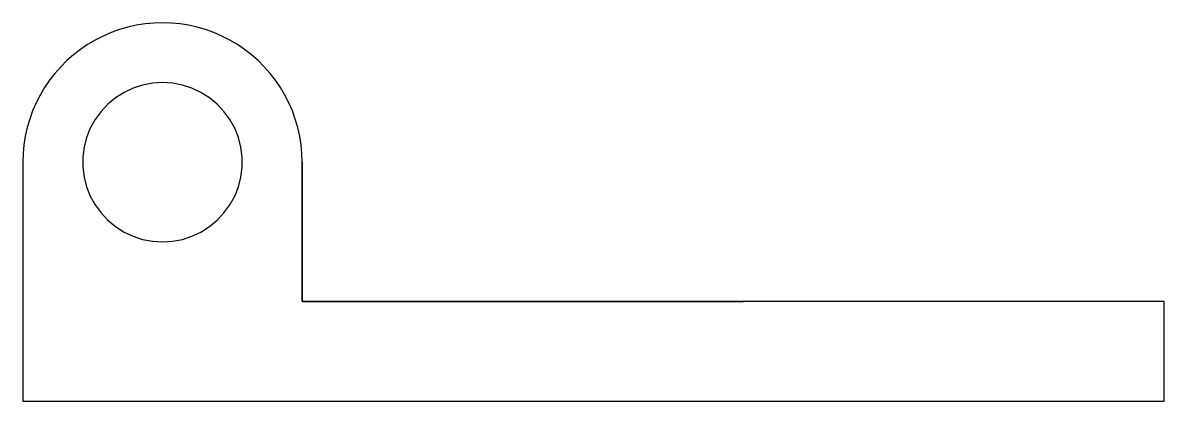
# Model space of a CAD drawing. Header units: metres. Extents: x -16.1 to 41.1, y 0 to 19.
import ezdxf

# ---------------------------------------------------------------- set-up
doc = ezdxf.new("R2010")
doc.units = ezdxf.units.M

msp = doc.modelspace()

# ---------------------------------------------------------------- linework, layer by layer
for points in [[(-2.1, 12), (-2.114, 12.44), (-2.155, 12.877), (-2.224, 13.312), (-2.32, 13.741), (-2.443, 14.163), (-2.592, 14.577), (-2.766, 14.98), (-2.966, 15.372), (-3.19, 15.751), (-3.437, 16.114), (-3.706, 16.462), (-3.997, 16.792), (-4.308, 17.103), (-4.638, 17.394), (-4.986, 17.663), (-5.349, 17.91), (-5.728, 18.134), (-6.12, 18.334), (-6.523, 18.508), (-6.937, 18.657), (-7.359, 18.78), (-7.788, 18.876), (-8.223, 18.945), (-8.66, 18.986), (-9.1, 19), (-9.54, 18.986), (-9.977, 18.945), (-10.412, 18.876), (-10.841, 18.78), (-11.263, 18.657), (-11.677, 18.508), (-12.08, 18.334), (-12.472, 18.134), (-12.851, 17.91), (-13.214, 17.663), (-13.562, 17.394), (-13.892, 17.103), (-14.203, 16.792), (-14.494, 16.462), (-14.763, 16.114), (-15.01, 15.751), (-15.234, 15.372), (-15.434, 14.98), (-15.608, 14.577), (-15.757, 14.163), (-15.88, 13.741), (-15.976, 13.312), (-16.045, 12.877), (-16.086, 12.44), (-16.1, 12)], [(-9.1, 16), (-9.601, 15.968), (-10.095, 15.874), (-10.572, 15.719), (-11.027, 15.505), (-11.451, 15.236), (-11.838, 14.916), (-12.182, 14.55), (-12.477, 14.143), (-12.719, 13.703), (-12.904, 13.236), (-13.029, 12.75), (-13.092, 12.251), (-13.092, 11.749), (-13.029, 11.25), (-12.904, 10.764), (-12.719, 10.297), (-12.477, 9.857), (-12.182, 9.45), (-11.838, 9.084), (-11.451, 8.764), (-11.027, 8.495), (-10.572, 8.281), (-10.095, 8.126), (-9.601, 8.032), (-9.1, 8), (-8.599, 8.032), (-8.105, 8.126), (-7.628, 8.281), (-7.173, 8.495), (-6.749, 8.764), (-6.362, 9.084), (-6.018, 9.45), (-5.723, 9.857), (-5.481, 10.297), (-5.296, 10.764), (-5.171, 11.25), (-5.108, 11.749), (-5.108, 12.251), (-5.171, 12.75), (-5.296, 13.236), (-5.481, 13.703), (-5.723, 14.143), (-6.018, 14.55), (-6.362, 14.916), (-6.749, 15.236), (-7.173, 15.505), (-7.628, 15.719), (-8.105, 15.874), (-8.599, 15.968), (-9.1, 16)], [(-16.1, 12), (-16.1, 11.76), (-16.1, 11.52), (-16.1, 11.28), (-16.1, 11.04), (-16.1, 10.8), (-16.1, 10.56), (-16.1, 10.32), (-16.1, 10.08), (-16.1, 9.84), (-16.1, 9.6), (-16.1, 9.36), (-16.1, 9.12), (-16.1, 8.88), (-16.1, 8.64), (-16.1, 8.4), (-16.1, 8.16), (-16.1, 7.92), (-16.1, 7.68), (-16.1, 7.44), (-16.1, 7.2), (-16.1, 6.96), (-16.1, 6.72), (-16.1, 6.48), (-16.1, 6.24), (-16.1, 6), (-16.1, 5.76), (-16.1, 5.52), (-16.1, 5.28), (-16.1, 5.04), (-16.1, 4.8), (-16.1, 4.56), (-16.1, 4.32), (-16.1, 4.08), (-16.1, 3.84), (-16.1, 3.6), (-16.1, 3.36), (-16.1, 3.12), (-16.1, 2.88), (-16.1, 2.64), (-16.1, 2.4), (-16.1, 2.16), (-16.1, 1.92), (-16.1, 1.68), (-16.1, 1.44), (-16.1, 1.2), (-16.1, 0.96), (-16.1, 0.72), (-16.1, 0.48), (-16.1, 0.24), (-16.1, 0)], [(-2.1, 12), (-2.1, 11.86), (-2.1, 11.72), (-2.1, 11.58), (-2.1, 11.44), (-2.1, 11.3), (-2.1, 11.16), (-2.1, 11.02), (-2.1, 10.88), (-2.1, 10.74), (-2.1, 10.6), (-2.1, 10.46), (-2.1, 10.32), (-2.1, 10.18), (-2.1, 10.04), (-2.1, 9.9), (-2.1, 9.76), (-2.1, 9.62), (-2.1, 9.48), (-2.1, 9.34), (-2.1, 9.2), (-2.1, 9.06), (-2.1, 8.92), (-2.1, 8.78), (-2.1, 8.64), (-2.1, 8.5), (-2.1, 8.36), (-2.1, 8.22), (-2.1, 8.08), (-2.1, 7.94), (-2.1, 7.8), (-2.1, 7.66), (-2.1, 7.52), (-2.1, 7.38), (-2.1, 7.24), (-2.1, 7.1), (-2.1, 6.96), (-2.1, 6.82), (-2.1, 6.68), (-2.1, 6.54), (-2.1, 6.4), (-2.1, 6.26), (-2.1, 6.12), (-2.1, 5.98), (-2.1, 5.84), (-2.1, 5.7), (-2.1, 5.56), (-2.1, 5.42), (-2.1, 5.28), (-2.1, 5.14), (-2.1, 5)], [(-2.1, 5), (-2.1, 5.14), (-2.1, 5.28), (-2.1, 5.42), (-2.1, 5.56), (-2.1, 5.7), (-2.1, 5.84), (-2.1, 5.98), (-2.1, 6.12), (-2.1, 6.26), (-2.1, 6.4), (-2.1, 6.54), (-2.1, 6.68), (-2.1, 6.82), (-2.1, 6.96), (-2.1, 7.1), (-2.1, 7.24), (-2.1, 7.38), (-2.1, 7.52), (-2.1, 7.66), (-2.1, 7.8), (-2.1, 7.94), (-2.1, 8.08), (-2.1, 8.22), (-2.1, 8.36), (-2.1, 8.5), (-2.1, 8.64), (-2.1, 8.78), (-2.1, 8.92), (-2.1, 9.06), (-2.1, 9.2), (-2.1, 9.34), (-2.1, 9.48), (-2.1, 9.62), (-2.1, 9.76), (-2.1, 9.9), (-2.1, 10.04), (-2.1, 10.18), (-2.1, 10.32), (-2.1, 10.46), (-2.1, 10.6), (-2.1, 10.74), (-2.1, 10.88), (-2.1, 11.02), (-2.1, 11.16), (-2.1, 11.3), (-2.1, 11.44), (-2.1, 11.58), (-2.1, 11.72), (-2.1, 11.86), (-2.1, 12)], [(-2.1, 5), (-1.658, 5), (-1.216, 5), (-0.774, 5), (-0.332, 5), (0.11, 5), (0.552, 5), (0.994, 5), (1.436, 5), (1.878, 5), (2.32, 5), (2.762, 5), (3.204, 5), (3.646, 5), (4.088, 5), (4.53, 5), (4.972, 5), (5.414, 5), (5.856, 5), (6.298, 5), (6.74, 5), (7.182, 5), (7.624, 5), (8.066, 5), (8.508, 5), (8.95, 5), (9.392, 5), (9.834, 5), (10.276, 5), (10.718, 5), (11.16, 5), (11.602, 5), (12.044, 5), (12.486, 5), (12.928, 5), (13.37, 5), (13.812, 5), (14.254, 5), (14.696, 5), (15.138, 5), (15.58, 5), (16.022, 5), (16.464, 5), (16.906, 5), (17.348, 5), (17.79, 5), (18.232, 5), (18.674, 5), (19.116, 5), (19.558, 5), (20, 5)], [(41.1, 5), (40.236, 5), (39.372, 5), (38.508, 5), (37.644, 5), (36.78, 5), (35.916, 5), (35.052, 5), (34.188, 5), (33.324, 5), (32.46, 5), (31.596, 5), (30.732, 5), (29.868, 5), (29.004, 5), (28.14, 5), (27.276, 5), (26.412, 5), (25.548, 5), (24.684, 5), (23.82, 5), (22.956, 5), (22.092, 5), (21.228, 5), (20.364, 5), (19.5, 5), (18.636, 5), (17.772, 5), (16.908, 5), (16.044, 5), (15.18, 5), (14.316, 5), (13.452, 5), (12.588, 5), (11.724, 5), (10.86, 5), (9.996, 5), (9.132, 5), (8.268, 5), (7.404, 5), (6.54, 5), (5.676, 5), (4.812, 5), (3.948, 5), (3.084, 5), (2.22, 5), (1.356, 5), (0.492, 5), (-0.372, 5), (-1.236, 5), (-2.1, 5)], [(41.1, 0), (41.1, 0.1), (41.1, 0.2), (41.1, 0.3), (41.1, 0.4), (41.1, 0.5), (41.1, 0.6), (41.1, 0.7), (41.1, 0.8), (41.1, 0.9), (41.1, 1), (41.1, 1.1), (41.1, 1.2), (41.1, 1.3), (41.1, 1.4), (41.1, 1.5), (41.1, 1.6), (41.1, 1.7), (41.1, 1.8), (41.1, 1.9), (41.1, 2), (41.1, 2.1), (41.1, 2.2), (41.1, 2.3), (41.1, 2.4), (41.1, 2.5), (41.1, 2.6), (41.1, 2.7), (41.1, 2.8), (41.1, 2.9), (41.1, 3), (41.1, 3.1), (41.1, 3.2), (41.1, 3.3), (41.1, 3.4), (41.1, 3.5), (41.1, 3.6), (41.1, 3.7), (41.1, 3.8), (41.1, 3.9), (41.1, 4), (41.1, 4.1), (41.1, 4.2), (41.1, 4.3), (41.1, 4.4), (41.1, 4.5), (41.1, 4.6), (41.1, 4.7), (41.1, 4.8), (41.1, 4.9), (41.1, 5)], [(-16.1, 0), (-14.956, 0), (-13.812, 0), (-12.668, 0), (-11.524, 0), (-10.38, 0), (-9.236, 0), (-8.092, 0), (-6.948, 0), (-5.804, 0), (-4.66, 0), (-3.516, 0), (-2.372, 0), (-1.228, 0), (-0.084, 0), (1.06, 0), (2.204, 0), (3.348, 0), (4.492, 0), (5.636, 0), (6.78, 0), (7.924, 0), (9.068, 0), (10.212, 0), (11.356, 0), (12.5, 0), (13.644, 0), (14.788, 0), (15.932, 0), (17.076, 0), (18.22, 0), (19.364, 0), (20.508, 0), (21.652, 0), (22.796, 0), (23.94, 0), (25.084, 0), (26.228, 0), (27.372, 0), (28.516, 0), (29.66, 0), (30.804, 0), (31.948, 0), (33.092, 0), (34.236, 0), (35.38, 0), (36.524, 0), (37.668, 0), (38.812, 0), (39.956, 0), (41.1, 0)]]:
    msp.add_lwpolyline(points)

doc.saveas('drawing.dxf')
